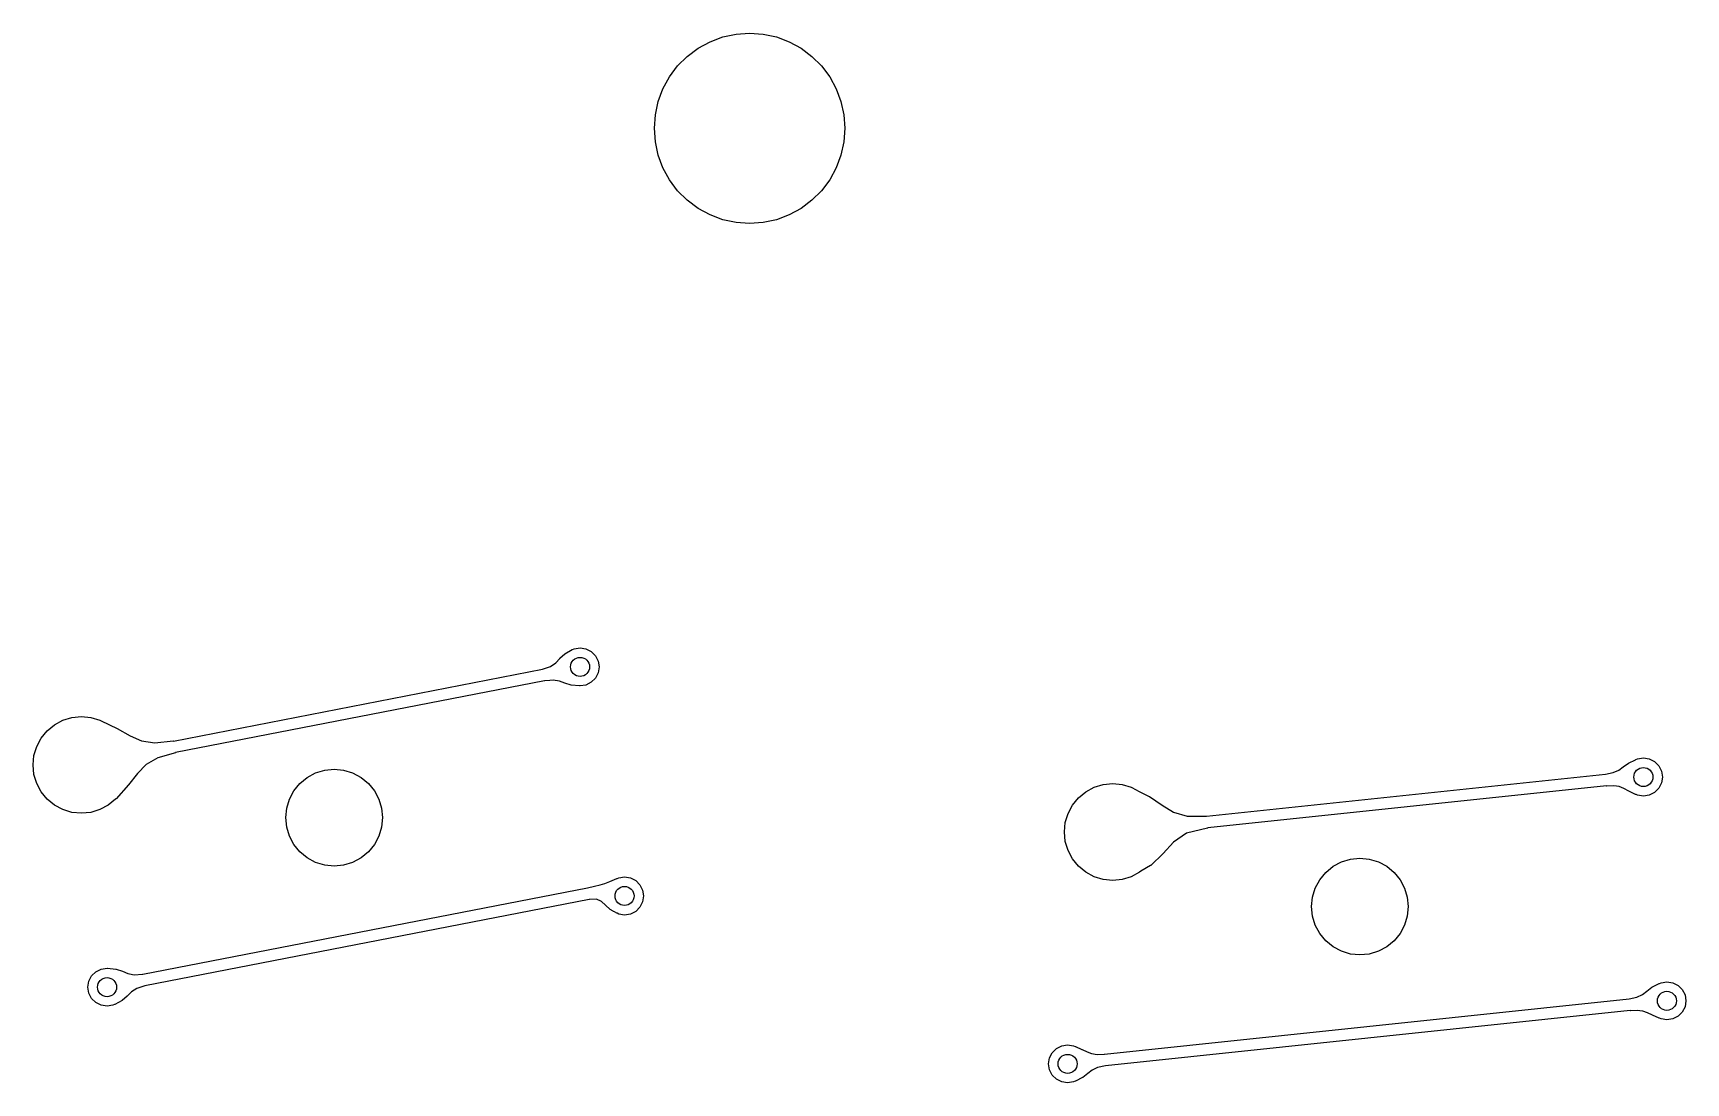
# Model space of a CAD drawing. Extents: x 95 to 380, y -206 to -92.
# Drawn here: x 341.76 to 376.48, y -113.64 to -91.6 of the extents above; entities that cross this region are included whole.
import ezdxf

# ---------------------------------------------------------------- set-up
doc = ezdxf.new("R2010")
doc.units = 0
doc.layers.add('BLACK', color=7, linetype='CONTINUOUS')

msp = doc.modelspace()

# ---------------------------------------------------------------- linework, layer by layer
at = {"layer": 'BLACK', "linetype": 'CONTINUOUS'}
for p, q in [((356.246561, -91.683031), (356.525396, -91.622374)), ((356.525396, -91.622374), (356.810026, -91.602017)), ((356.810026, -91.602017), (357.094656, -91.622374)), ((357.094656, -91.622374), (357.373491, -91.683031)), ((355.500305, -92.090518), (355.728744, -91.91951)), ((355.728744, -91.91951), (355.979196, -91.782753)), ((355.979196, -91.782753), (356.246561, -91.683031)), ((357.373491, -91.683031), (357.640856, -91.782753)), ((357.640856, -91.782753), (357.891308, -91.91951)), ((357.891308, -91.91951), (358.119747, -92.090518)), ((355.127519, -92.520735), (355.298527, -92.292296)), ((355.298527, -92.292296), (355.500305, -92.090518)), ((358.119747, -92.090518), (358.321525, -92.292296)), ((358.321525, -92.292296), (358.492533, -92.520735)), ((354.990762, -92.771187), (355.127519, -92.520735)), ((358.492533, -92.520735), (358.62929, -92.771187)), ((354.830383, -93.317387), (354.89104, -93.038552)), ((354.89104, -93.038552), (354.990762, -92.771187)), ((358.62929, -92.771187), (358.729012, -93.038552)), ((358.729012, -93.038552), (358.789669, -93.317387)), ((354.810026, -93.602017), (354.830383, -93.317387)), ((358.789669, -93.317387), (358.810026, -93.602017)), ((354.830383, -93.886647), (354.810026, -93.602017)), ((358.810026, -93.602017), (358.789669, -93.886647)), ((354.89104, -94.165482), (354.830383, -93.886647)), ((358.789669, -93.886647), (358.729012, -94.165482)), ((354.990762, -94.432847), (354.89104, -94.165482)), ((355.127519, -94.683299), (354.990762, -94.432847)), ((358.62929, -94.432847), (358.492533, -94.683299)), ((358.729012, -94.165482), (358.62929, -94.432847)), ((355.298527, -94.911738), (355.127519, -94.683299)), ((358.492533, -94.683299), (358.321525, -94.911738)), ((355.500305, -95.113516), (355.298527, -94.911738)), ((355.728744, -95.284524), (355.500305, -95.113516)), ((358.119747, -95.113516), (357.891308, -95.284524)), ((358.321525, -94.911738), (358.119747, -95.113516)), ((355.979196, -95.421281), (355.728744, -95.284524)), ((356.246561, -95.521003), (355.979196, -95.421281)), ((357.640856, -95.421281), (357.373491, -95.521003)), ((357.891308, -95.284524), (357.640856, -95.421281)), ((356.525396, -95.58166), (356.246561, -95.521003)), ((356.810026, -95.602017), (356.525396, -95.58166)), ((357.094656, -95.58166), (356.810026, -95.602017)), ((357.373491, -95.521003), (357.094656, -95.58166)), ((352.629133, -104.901356), (352.738871, -104.822153)), ((352.738871, -104.822153), (352.823844, -104.730185)), ((352.823844, -104.730185), (352.824473, -104.729555)), ((352.824473, -104.729555), (352.927531, -104.63391)), ((352.927531, -104.63391), (352.929786, -104.632273)), ((352.929786, -104.632273), (353.084256, -104.54631)), ((353.084256, -104.54631), (353.093151, -104.545283)), ((353.093151, -104.545283), (353.093228, -104.545344)), ((353.093228, -104.545344), (353.125167, -104.529071)), ((353.125167, -104.529071), (353.248774, -104.509494)), ((353.248774, -104.509494), (353.372381, -104.529071)), ((353.372381, -104.529071), (353.483888, -104.585887)), ((353.483888, -104.585887), (353.572381, -104.67438)), ((353.572381, -104.67438), (353.629197, -104.785887)), ((353.629197, -104.785887), (353.648774, -104.909494)), ((344.705905, -106.46652), (352.458592, -104.957742)), ((352.502944, -105.201358), (344.750535, -106.710082)), ((352.458592, -104.957742), (352.461194, -104.955783)), ((352.461194, -104.955783), (352.629133, -104.901356)), ((352.509572, -105.203422), (352.502944, -105.201358)), ((352.612898, -105.194002), (352.509572, -105.203422)), ((352.683361, -105.187578), (352.612898, -105.194002)), ((352.683362, -105.187578), (352.683361, -105.187578)), ((352.814452, -105.210178), (352.683362, -105.187578)), ((353.572381, -105.144608), (353.483888, -105.233101)), ((353.629197, -105.033101), (353.572381, -105.144608)), ((353.648774, -104.909494), (353.629197, -105.033101)), ((352.928046, -105.251579), (352.814452, -105.210178)), ((352.928682, -105.25179), (352.928046, -105.251579)), ((353.060008, -105.291294), (352.928682, -105.25179)), ((353.062269, -105.291737), (353.060008, -105.291294)), ((353.235996, -105.308277), (353.062269, -105.291737)), ((353.237076, -105.30833), (353.235996, -105.308277)), ((353.238284, -105.307832), (353.237076, -105.30833)), ((353.248774, -105.309494), (353.238284, -105.307832)), ((353.372381, -105.289917), (353.248774, -105.309494)), ((353.483888, -105.233101), (353.372381, -105.289917)), ((342.056256, -106.248849), (342.210217, -106.122496)), ((342.210217, -106.122496), (342.38587, -106.028607)), ((342.38587, -106.028607), (342.576464, -105.970791)), ((342.576464, -105.970791), (342.774676, -105.951269)), ((342.774676, -105.951269), (342.972888, -105.970791)), ((342.972888, -105.970791), (343.163482, -106.028607)), ((343.163482, -106.028607), (343.173025, -106.033708)), ((343.173025, -106.033708), (343.174031, -106.033709)), ((343.174031, -106.033709), (343.174623, -106.033975)), ((343.174623, -106.033975), (343.187189, -106.040029)), ((343.187189, -106.040029), (343.528275, -106.204363)), ((343.528275, -106.204363), (343.528948, -106.204716)), ((343.528948, -106.204716), (343.79586, -106.356348)), ((341.778198, -106.769057), (341.836014, -106.578463)), ((341.836014, -106.578463), (341.929903, -106.40281)), ((341.929903, -106.40281), (342.056256, -106.248849)), ((343.79586, -106.356348), (344.035242, -106.463703)), ((344.035242, -106.463703), (344.316816, -106.506244)), ((344.316816, -106.506244), (344.699939, -106.464773)), ((344.699939, -106.464773), (344.705905, -106.46652)), ((341.758676, -106.967269), (341.778198, -106.769057)), ((344.378776, -106.815877), (344.133898, -106.958856)), ((344.378784, -106.815873), (344.378776, -106.815877)), ((344.747963, -106.711942), (344.378784, -106.815873)), ((344.750535, -106.710082), (344.747963, -106.711942)), ((375.161673, -107.010225), (375.269899, -106.934139)), ((375.269899, -106.934139), (375.271341, -106.933274)), ((375.271341, -106.933274), (375.42105, -106.857455)), ((375.42105, -106.857455), (375.429978, -106.856776)), ((375.429978, -106.856776), (375.430203, -106.856969)), ((375.430203, -106.856969), (375.461752, -106.840895)), ((375.461752, -106.840895), (375.585359, -106.821318)), ((375.585359, -106.821318), (375.708966, -106.840895)), ((375.708966, -106.840895), (375.820473, -106.897711)), ((375.820473, -106.897711), (375.908966, -106.986204)), ((341.778198, -107.165481), (341.758676, -106.967269)), ((341.836014, -107.356075), (341.778198, -107.165481)), ((343.95226, -107.146084), (343.762692, -107.385371)), ((344.133895, -106.958858), (343.95226, -107.146084)), ((344.133898, -106.958856), (344.133895, -106.958858)), ((347.365088, -107.356223), (347.519049, -107.22987)), ((347.519049, -107.22987), (347.694702, -107.135981)), ((347.694702, -107.135981), (347.885296, -107.078165)), ((347.885296, -107.078165), (348.083508, -107.058643)), ((348.083508, -107.058643), (348.28172, -107.078165)), ((348.28172, -107.078165), (348.472314, -107.135981)), ((348.472314, -107.135981), (348.647967, -107.22987)), ((348.647967, -107.22987), (348.801928, -107.356223)), ((366.410027, -108.044627), (374.787624, -107.16229)), ((374.787624, -107.16229), (374.789833, -107.160965)), ((374.789833, -107.160965), (374.953254, -107.129402)), ((374.953254, -107.129402), (375.068303, -107.076975)), ((375.068303, -107.076975), (375.161673, -107.010225)), ((375.908966, -106.986204), (375.965782, -107.097711)), ((375.965782, -107.097711), (375.985359, -107.221318)), ((375.985359, -107.221318), (375.965782, -107.344925)), ((341.929903, -107.531728), (341.836014, -107.356075)), ((342.056256, -107.685689), (341.929903, -107.531728)), ((343.762227, -107.385922), (343.501337, -107.676509)), ((343.762692, -107.385371), (343.762227, -107.385922)), ((347.144846, -107.685837), (347.238735, -107.510184)), ((347.238735, -107.510184), (347.365088, -107.356223)), ((348.801928, -107.356223), (348.928281, -107.510184)), ((348.928281, -107.510184), (349.02217, -107.685837)), ((363.719615, -107.657174), (363.873576, -107.530821)), ((363.873576, -107.530821), (364.049229, -107.436932)), ((364.049229, -107.436932), (364.239823, -107.379116)), ((364.239823, -107.379116), (364.438035, -107.359594)), ((364.438035, -107.359594), (364.636247, -107.379116)), ((364.636247, -107.379116), (364.826841, -107.436932)), ((364.826841, -107.436932), (364.836888, -107.442302)), ((364.836888, -107.442302), (364.837279, -107.442303)), ((364.837279, -107.442303), (364.838113, -107.442689)), ((364.838113, -107.442689), (364.995419, -107.523024)), ((364.995419, -107.523024), (365.206226, -107.630683)), ((365.206226, -107.630683), (365.20747, -107.63142)), ((365.20747, -107.63142), (365.475408, -107.813479)), ((374.810136, -107.408891), (366.434338, -108.291038)), ((374.816384, -107.411192), (374.810136, -107.408891)), ((374.9662, -107.405208), (374.816384, -107.411192)), ((375.0794, -107.424073), (374.9662, -107.405208)), ((375.079403, -107.424074), (375.0794, -107.424073)), ((375.174893, -107.46407), (375.079403, -107.424074)), ((375.282297, -107.520911), (375.174893, -107.46407)), ((375.282825, -107.521174), (375.282297, -107.520911)), ((375.421232, -107.585715), (375.282825, -107.521174)), ((375.421676, -107.585911), (375.421232, -107.585715)), ((375.430631, -107.58593), (375.421676, -107.585911)), ((375.430661, -107.585899), (375.430631, -107.58593)), ((375.461752, -107.601741), (375.430661, -107.585899)), ((375.585359, -107.621318), (375.461752, -107.601741)), ((375.708966, -107.601741), (375.585359, -107.621318)), ((375.820473, -107.544925), (375.708966, -107.601741)), ((375.908966, -107.456432), (375.820473, -107.544925)), ((375.965782, -107.344925), (375.908966, -107.456432)), ((342.210217, -107.812042), (342.056256, -107.685689)), ((342.38587, -107.905931), (342.210217, -107.812042)), ((342.576464, -107.963747), (342.38587, -107.905931)), ((342.774676, -107.983269), (342.576464, -107.963747)), ((342.972888, -107.963747), (342.774676, -107.983269)), ((343.163482, -107.905931), (342.972888, -107.963747)), ((343.339135, -107.812042), (343.163482, -107.905931)), ((343.493096, -107.685689), (343.339135, -107.812042)), ((343.500172, -107.677066), (343.493096, -107.685689)), ((343.501337, -107.676509), (343.500172, -107.677066)), ((347.067508, -108.074643), (347.08703, -107.876431)), ((347.08703, -107.876431), (347.144846, -107.685837)), ((349.02217, -107.685837), (349.079986, -107.876431)), ((349.079986, -107.876431), (349.099508, -108.074643)), ((363.499373, -107.986788), (363.593262, -107.811135)), ((363.593262, -107.811135), (363.719615, -107.657174)), ((365.475408, -107.813479), (365.475429, -107.813493)), ((365.475429, -107.813493), (365.712737, -107.959443)), ((365.712737, -107.959443), (365.712739, -107.959443)), ((365.712739, -107.959443), (365.71274, -107.959444)), ((365.71274, -107.959444), (365.999078, -108.043971)), ((347.08703, -108.272855), (347.067508, -108.074643)), ((347.144846, -108.463449), (347.08703, -108.272855)), ((349.079986, -108.272855), (349.02217, -108.463449)), ((349.099508, -108.074643), (349.079986, -108.272855)), ((363.422035, -108.375594), (363.441557, -108.177382)), ((363.441557, -108.177382), (363.499373, -107.986788)), ((366.430901, -108.29322), (365.991267, -108.401107)), ((365.999078, -108.043971), (366.404104, -108.042204)), ((366.404104, -108.042204), (366.410027, -108.044627)), ((366.434338, -108.291038), (366.430901, -108.29322)), ((347.238735, -108.639102), (347.144846, -108.463449)), ((347.365088, -108.793063), (347.238735, -108.639102)), ((348.928281, -108.639102), (348.801928, -108.793063)), ((349.02217, -108.463449), (348.928281, -108.639102)), ((363.441557, -108.573806), (363.422035, -108.375594)), ((363.499373, -108.7644), (363.441557, -108.573806)), ((365.711842, -108.590773), (365.496031, -108.827367)), ((365.991267, -108.401107), (365.711842, -108.590773)), ((347.519049, -108.919416), (347.365088, -108.793063)), ((347.694702, -109.013305), (347.519049, -108.919416)), ((347.885296, -109.071121), (347.694702, -109.013305)), ((348.472314, -109.013305), (348.28172, -109.071121)), ((348.647967, -108.919416), (348.472314, -109.013305)), ((348.801928, -108.793063), (348.647967, -108.919416)), ((363.593262, -108.940053), (363.499373, -108.7644)), ((363.719615, -109.094014), (363.593262, -108.940053)), ((365.495537, -108.827876), (365.237436, -109.078478)), ((365.496031, -108.827367), (365.495537, -108.827876)), ((369.065693, -109.096671), (369.241346, -109.002782)), ((369.241346, -109.002782), (369.43194, -108.944966)), ((369.43194, -108.944966), (369.630152, -108.925444)), ((369.630152, -108.925444), (369.828364, -108.944966)), ((369.828364, -108.944966), (370.018958, -109.002782)), ((370.018958, -109.002782), (370.194611, -109.096671)), ((348.083508, -109.090643), (347.885296, -109.071121)), ((348.28172, -109.071121), (348.083508, -109.090643)), ((353.877212, -109.413422), (354.019879, -109.354373)), ((354.019879, -109.354373), (354.028831, -109.354376)), ((354.028831, -109.354376), (354.029235, -109.354779)), ((354.029235, -109.354779), (354.060124, -109.339041)), ((354.060124, -109.339041), (354.183731, -109.319464)), ((354.183731, -109.319464), (354.307338, -109.339041)), ((354.307338, -109.339041), (354.418845, -109.395857)), ((363.873576, -109.220367), (363.719615, -109.094014)), ((364.049229, -109.314256), (363.873576, -109.220367)), ((364.239823, -109.372072), (364.049229, -109.314256)), ((364.826841, -109.314256), (364.636247, -109.372072)), ((365.002494, -109.220367), (364.826841, -109.314256)), ((365.029963, -109.197823), (365.002494, -109.220367)), ((365.235104, -109.080235), (365.029963, -109.197823)), ((365.237436, -109.078478), (365.235104, -109.080235)), ((368.785379, -109.376985), (368.911732, -109.223024)), ((368.911732, -109.223024), (369.065693, -109.096671)), ((370.194611, -109.096671), (370.348572, -109.223024)), ((370.348572, -109.223024), (370.474925, -109.376985)), ((344.062295, -111.363149), (353.403212, -109.545322)), ((353.403212, -109.545322), (353.403636, -109.54504)), ((353.403636, -109.54504), (353.554949, -109.514594)), ((353.554949, -109.514594), (353.66975, -109.487123)), ((353.66975, -109.487123), (353.767041, -109.456279)), ((353.767041, -109.456279), (353.877212, -109.413422)), ((354.418845, -109.395857), (354.507338, -109.48435)), ((354.507338, -109.48435), (354.564154, -109.595857)), ((354.564154, -109.595857), (354.583731, -109.719464)), ((364.438035, -109.391594), (364.239823, -109.372072)), ((364.636247, -109.372072), (364.438035, -109.391594)), ((368.633674, -109.743232), (368.69149, -109.552638)), ((368.69149, -109.552638), (368.785379, -109.376985)), ((370.474925, -109.376985), (370.568814, -109.552638)), ((370.568814, -109.552638), (370.62663, -109.743232)), ((353.443056, -109.789816), (344.10621, -111.60685)), ((353.449935, -109.792385), (353.443056, -109.789816)), ((353.591394, -109.787386), (353.449935, -109.792385)), ((353.596624, -109.787202), (353.591394, -109.787386)), ((353.596625, -109.787202), (353.596624, -109.787202)), ((353.700073, -109.833371), (353.596625, -109.787202)), ((353.700075, -109.833373), (353.700073, -109.833371)), ((353.700077, -109.833374), (353.700075, -109.833373)), ((353.784233, -109.911916), (353.700077, -109.833374)), ((353.784262, -109.911943), (353.784233, -109.911916)), ((353.882178, -110.002706), (353.784262, -109.911943)), ((353.884269, -110.00425), (353.882178, -110.002706)), ((353.944909, -110.039363), (353.884269, -110.00425)), ((353.948617, -110.043071), (353.944909, -110.039363)), ((353.971069, -110.05451), (353.948617, -110.043071)), ((354.019126, -110.082338), (353.971069, -110.05451)), ((354.418845, -110.043071), (354.307338, -110.099887)), ((354.507338, -109.954578), (354.418845, -110.043071)), ((354.564154, -109.843071), (354.507338, -109.954578)), ((354.583731, -109.719464), (354.564154, -109.843071)), ((368.614152, -109.941444), (368.633674, -109.743232)), ((368.633674, -110.139656), (368.614152, -109.941444)), ((370.62663, -109.743232), (370.646152, -109.941444)), ((370.646152, -109.941444), (370.62663, -110.139656)), ((354.020484, -110.083011), (354.019126, -110.082338)), ((354.02703, -110.083024), (354.020484, -110.083011)), ((354.060124, -110.099887), (354.02703, -110.083024)), ((354.183731, -110.119464), (354.060124, -110.099887)), ((354.307338, -110.099887), (354.183731, -110.119464)), ((368.69149, -110.33025), (368.633674, -110.139656)), ((368.785379, -110.505903), (368.69149, -110.33025)), ((370.568814, -110.33025), (370.474925, -110.505903)), ((370.62663, -110.139656), (370.568814, -110.33025)), ((368.911732, -110.659864), (368.785379, -110.505903)), ((369.065693, -110.786217), (368.911732, -110.659864)), ((370.348572, -110.659864), (370.194611, -110.786217)), ((370.474925, -110.505903), (370.348572, -110.659864)), ((369.241346, -110.880106), (369.065693, -110.786217)), ((369.43194, -110.937922), (369.241346, -110.880106)), ((369.630152, -110.957444), (369.43194, -110.937922)), ((369.828364, -110.937922), (369.630152, -110.957444)), ((370.018958, -110.880106), (369.828364, -110.937922)), ((370.194611, -110.786217), (370.018958, -110.880106)), ((342.931713, -111.510433), (342.988529, -111.398926)), ((342.988529, -111.398926), (343.077022, -111.310433)), ((343.077022, -111.310433), (343.188529, -111.253617)), ((343.188529, -111.253617), (343.312136, -111.23404)), ((343.312136, -111.23404), (343.322873, -111.23574)), ((343.322873, -111.23574), (343.323833, -111.235346)), ((343.323833, -111.235346), (343.325032, -111.235411)), ((343.325032, -111.235411), (343.49999, -111.254018)), ((343.49999, -111.254018), (343.502517, -111.254574)), ((343.502517, -111.254574), (343.634189, -111.299306)), ((343.634189, -111.299306), (343.634948, -111.299594)), ((343.634948, -111.299594), (343.748665, -111.347266)), ((343.748665, -111.347266), (343.783873, -111.354697)), ((343.783873, -111.354697), (343.880263, -111.375043)), ((343.880263, -111.375043), (344.05562, -111.360991)), ((344.05562, -111.360991), (344.062295, -111.363149)), ((342.912136, -111.63404), (342.931713, -111.510433)), ((342.931713, -111.757647), (342.912136, -111.63404)), ((342.988529, -111.869154), (342.931713, -111.757647)), ((343.825352, -111.735096), (343.738056, -111.821223)), ((343.825353, -111.735095), (343.825352, -111.735096)), ((343.936627, -111.660855), (343.825353, -111.735095)), ((343.93663, -111.660854), (343.936627, -111.660855)), ((344.10375, -111.608682), (343.93663, -111.660854)), ((344.10621, -111.60685), (344.10375, -111.608682)), ((375.450924, -111.844605), (375.564847, -111.788117)), ((375.564847, -111.788117), (375.656556, -111.716528)), ((375.656556, -111.716528), (375.656665, -111.716444)), ((375.656665, -111.716444), (375.763586, -111.636286)), ((375.763586, -111.636286), (375.765197, -111.635273)), ((375.765197, -111.635273), (375.914985, -111.557604)), ((375.914985, -111.557604), (375.923907, -111.556839)), ((375.923907, -111.556839), (375.9241, -111.557001)), ((375.9241, -111.557001), (375.955741, -111.54088)), ((375.955741, -111.54088), (376.079348, -111.521303)), ((376.079348, -111.521303), (376.202955, -111.54088)), ((376.202955, -111.54088), (376.314462, -111.597696)), ((376.314462, -111.597696), (376.402955, -111.686189)), ((376.402955, -111.686189), (376.459771, -111.797696)), ((376.459771, -111.797696), (376.479348, -111.921303)), ((343.077022, -111.957647), (342.988529, -111.869154)), ((343.188529, -112.014463), (343.077022, -111.957647)), ((343.312136, -112.03404), (343.188529, -112.014463)), ((343.435743, -112.014463), (343.312136, -112.03404)), ((343.467567, -111.998247), (343.435743, -112.014463)), ((343.467691, -111.998347), (343.467567, -111.998247)), ((343.476597, -111.997415), (343.467691, -111.998347)), ((343.630662, -111.913861), (343.476597, -111.997415)), ((343.632742, -111.912422), (343.630662, -111.913861)), ((343.737497, -111.82174), (343.632742, -111.912422)), ((343.738056, -111.821223), (343.737497, -111.82174)), ((364.263072, -113.039817), (375.284749, -111.879279)), ((375.307639, -112.125839), (364.285955, -113.286379)), ((375.284749, -111.879279), (375.287081, -111.877865)), ((375.287081, -111.877865), (375.450924, -111.844605)), ((375.313854, -112.128061), (375.307639, -112.125839)), ((375.462082, -112.120718), (375.313854, -112.128061)), ((375.462085, -112.120718), (375.462082, -112.120718)), ((375.513791, -112.127568), (375.462085, -112.120718)), ((375.574941, -112.13567), (375.513791, -112.127568)), ((375.574943, -112.13567), (375.574941, -112.13567)), ((375.574945, -112.135671), (375.574943, -112.13567)), ((375.670509, -112.170794), (375.574945, -112.135671)), ((376.459771, -112.04491), (376.402955, -112.156417)), ((376.479348, -111.921303), (376.459771, -112.04491)), ((375.670511, -112.170795), (375.670509, -112.170794)), ((375.777769, -112.223344), (375.670511, -112.170795)), ((375.778075, -112.223488), (375.777769, -112.223344)), ((375.915279, -112.285856), (375.778075, -112.223488)), ((375.91562, -112.286005), (375.915279, -112.285856)), ((375.924575, -112.286024), (375.91562, -112.286005)), ((375.924693, -112.285906), (375.924575, -112.286024)), ((375.955741, -112.301726), (375.924693, -112.285906)), ((376.079348, -112.321303), (375.955741, -112.301726)), ((376.202955, -112.301726), (376.079348, -112.321303)), ((376.314462, -112.24491), (376.202955, -112.301726)), ((376.402955, -112.156417), (376.314462, -112.24491)), ((363.091362, -113.244356), (363.110939, -113.120749)), ((363.110939, -113.120749), (363.167755, -113.009242)), ((363.167755, -113.009242), (363.256248, -112.920749)), ((363.256248, -112.920749), (363.367755, -112.863933)), ((363.367755, -112.863933), (363.491362, -112.844356)), ((363.491362, -112.844356), (363.614969, -112.863933)), ((363.614969, -112.863933), (363.646015, -112.879752)), ((363.646015, -112.879752), (363.646134, -112.879634)), ((363.646134, -112.879634), (363.655089, -112.879653)), ((363.655089, -112.879653), (363.65543, -112.879802)), ((363.65543, -112.879802), (363.792672, -112.942186)), ((363.792672, -112.942186), (363.792907, -112.942297)), ((363.792907, -112.942297), (363.9002, -112.994863)), ((363.9002, -112.994863), (363.995763, -113.029985)), ((363.995763, -113.029985), (364.108623, -113.044938)), ((364.108623, -113.044938), (364.256856, -113.037596)), ((364.256856, -113.037596), (364.263072, -113.039817)), ((363.110939, -113.367963), (363.091362, -113.244356)), ((363.167755, -113.47947), (363.110939, -113.367963)), ((363.256248, -113.567963), (363.167755, -113.47947)), ((363.8055, -113.530389), (363.655724, -113.608053)), ((363.807132, -113.529363), (363.8055, -113.530389)), ((363.914001, -113.449243), (363.807132, -113.529363)), ((363.914182, -113.449105), (363.914001, -113.449243)), ((364.005864, -113.377538), (363.914182, -113.449105)), ((364.119782, -113.321051), (364.005864, -113.377538)), ((364.119787, -113.321049), (364.119782, -113.321051)), ((364.283624, -113.287793), (364.119787, -113.321049)), ((364.285955, -113.286379), (364.283624, -113.287793)), ((363.367755, -113.624779), (363.256248, -113.567963)), ((363.491362, -113.644356), (363.367755, -113.624779)), ((363.614969, -113.624779), (363.491362, -113.644356)), ((363.646609, -113.608657), (363.614969, -113.624779)), ((363.646802, -113.608819), (363.646609, -113.608657)), ((363.655724, -113.608053), (363.646802, -113.608819))]:
    msp.add_line(p, q, dxfattribs=at)
at = {"layer": 'BLACK'}
for centre in [(353.248774, -104.909494), (375.585359, -107.221318), (354.183731, -109.719464), (343.312136, -111.63404), (376.079348, -111.921303), (363.491362, -113.244356)]:
    msp.add_circle(centre, 0.2, dxfattribs=at)

doc.saveas('drawing.dxf')
